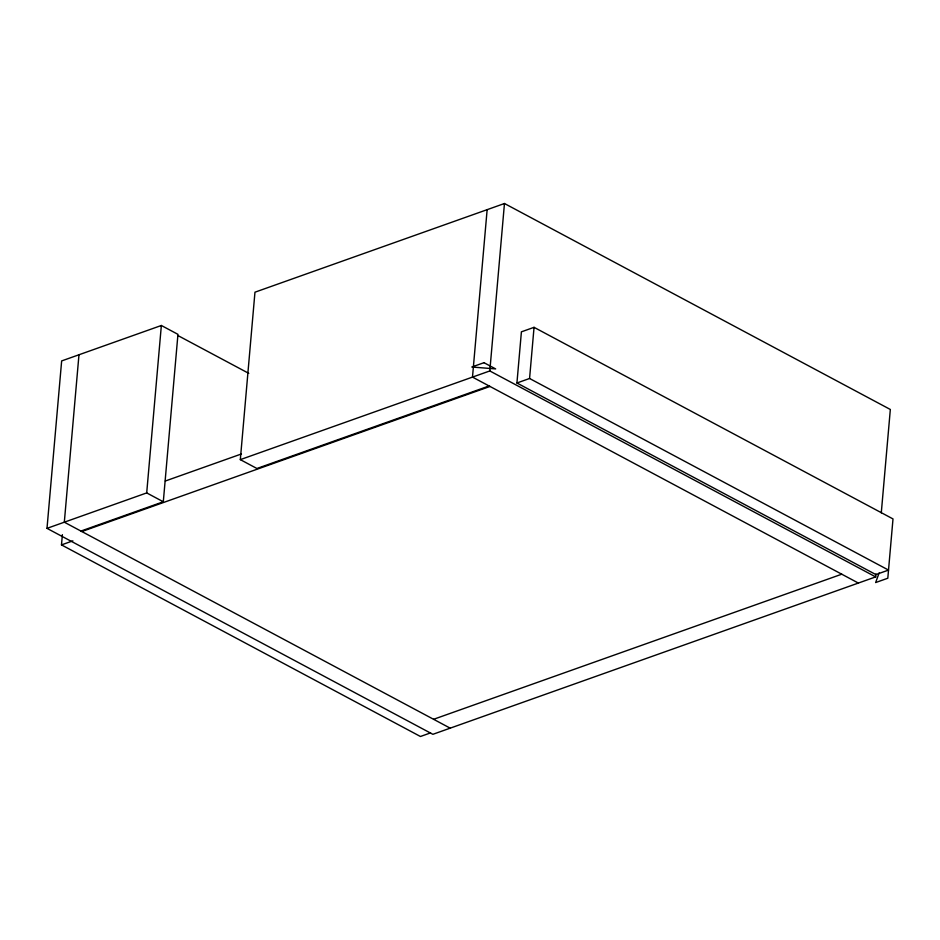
<?xml version="1.0" encoding="UTF-8"?>
<svg xmlns="http://www.w3.org/2000/svg" width="940" height="940" viewBox="0 0 940 940"><rect width="100%" height="100%" fill="white"/><g stroke="black" fill="none" stroke-linecap="round" stroke-linejoin="round"><path stroke-width="1.41" d="M875.939 573.999L875.681 576.902L432.87 734.316L47 528.351L61.652 360.925L161.351 325.487L177.954 334.346L163.302 501.772L80.922 531.065M430.544 732.894L420.439 736.49L61.488 544.894L62.381 534.66M78.972 354.768L64.32 522.194L450.19 728.159M47 528.351L146.699 492.913L161.351 325.487M489.094 385.964L256.925 468.496L240.323 459.637L254.963 292.199L504.463 203.51L890.333 409.476L881.285 512.841M487.143 209.667L472.491 377.105L858.361 583.059M240.323 459.637L489.811 370.947L504.463 203.51M516.929 382.991L529.572 378.491L888.523 570.087L875.88 574.575L516.929 382.991L521.406 331.832L534.049 327.332L893 518.927L887.807 578.229L875.645 582.553L879.147 572.907M529.572 378.491L534.049 327.332M165.334 481.01L241.439 453.961M81.815 531.535L489.987 386.446M61.488 544.894L72.862 540.853M433.587 719.3L841.758 574.199M489.811 370.947L875.681 576.902M177.848 335.51L248.771 373.356M146.699 492.913L163.302 501.772M483.994 362.687L471.821 367.011L495.662 368.915L483.994 362.687"/></g></svg>
